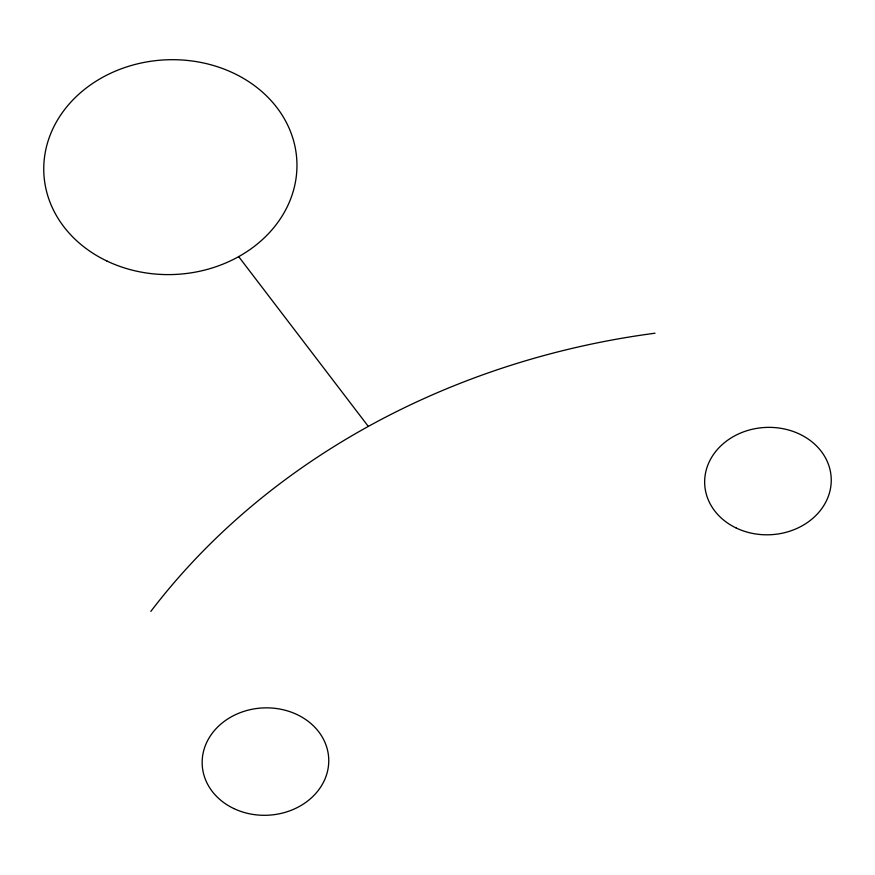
<?xml version="1.0" encoding="UTF-8"?>
<svg xmlns="http://www.w3.org/2000/svg" width="875" height="875" viewBox="0 0 875 875"><rect width="100%" height="100%" fill="white"/><g stroke="black" fill="none" stroke-linecap="round" stroke-linejoin="round"><path stroke-width="1.31" d="M238.678 256.637L368.309 426.42M150.817 611.417A720.902 611.352 -2.9 0 1 655.036 333.211M233.745 808.522A63.328 53.703 -2.9 0 0 328.759 760.736A63.328 53.703 -2.9 0 0 233.877 715.466A63.328 53.703 -2.9 0 0 233.745 808.522M736.236 528.03A63.328 53.703 -2.9 0 0 831.25 480.255A63.328 53.703 -2.9 0 0 736.356 434.984A63.328 53.703 -2.9 0 0 736.236 528.03M106.925 261.034A126.656 107.406 -2.9 0 0 296.964 165.484A126.656 107.406 -2.9 0 0 107.177 74.933A126.656 107.406 -2.9 0 0 106.925 261.034"/></g></svg>
